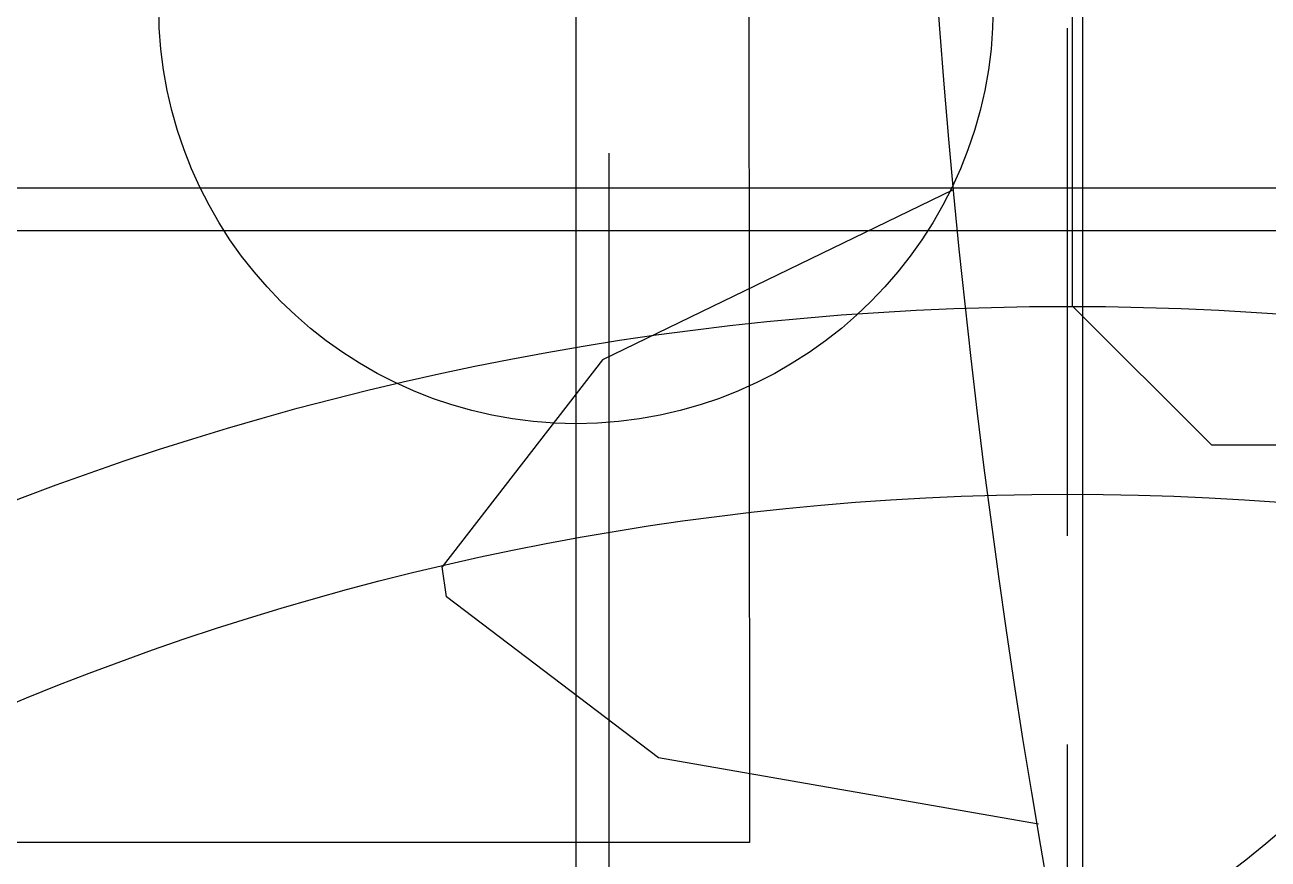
# Model space of a CAD drawing. Extents: x -381 to 213, y -63 to 250.
# Drawn here: x -71.43 to -62.49, y 23.94 to 29.94 of the extents above; entities that cross this region are included whole.
import ezdxf

# ---------------------------------------------------------------- set-up
doc = ezdxf.new("R2010")
doc.units = 0
doc.header["$MEASUREMENT"] = 0
for name, pattern in [('K5LT65535', [0]), ('K5LT_AXLED', [19.5, 15, -1.5, 1.5, -1.5]), ('K5LT_BASIC', [0])]:
    doc.linetypes.add(name, pattern=pattern)
doc.layers.add('Системный слой', color=7, linetype='Continuous')

# ---------------------------------------------------------------- blocks, each defined once
blk = doc.blocks.new('*U')
at = {"layer": 'Системный слой', "color": 5, "linetype": 'K5LT_BASIC'}
for p, q in [((0.0986, 28.3197), (0.0986, -1.6803)), ((43.4951, 21.8306), (-41.5049, 21.8306)), ((32.6165, -0.822), (32.6165, 12.178)), ((-168.8297, -0.2773), (156.1703, -0.2773)), ((33.6165, -1.822), (32.6165, -0.822)), ((42.6165, -1.822), (33.6165, -1.822)), ((28.1134, -2.9115), (28.0842, -2.6965)), ((28.1134, -2.9115), (28.0842, -2.6965))]:
    blk.add_line(p, q, dxfattribs=at)
at = {"layer": 'Системный слой', "color": 30, "linetype": 'K5LT_AXLED'}
for p, q in [((-0.009, -0.1679), (-0.009, 22.9821)), ((-118.0584, 12.6079), (-118.0584, 22.1079)), ((-0.009, -0.1679), (-0.009, 21.6321)), ((29.0451, 1.3327), (29.0451, -19.6673)), ((29.0451, 1.3327), (29.0451, -8.4673)), ((29.0451, 1.3327), (29.0451, -13.1673))]:
    blk.add_line(p, q, dxfattribs=at)
at = {"layer": 'Системный слой', "color": 5, "linetype": 'K5LT_BASIC'}
for points in [[(31.7537, 0.0123), (29.2371, -1.209), (28.0842, -2.6965)], [(31.7537, 0.0123), (29.2371, -1.209), (28.0842, -2.6965)], [(32.3714, -4.546), (29.6388, -4.0674), (28.1134, -2.9115)], [(32.3714, -4.546), (29.6388, -4.0674), (28.1134, -2.9115)]]:
    blk.add_lwpolyline(points, dxfattribs=at)
blk = doc.blocks.new('*F')
at = {"layer": 'Системный слой', "color": 5, "linetype": 'K5LT65535'}
blk.add_lwpolyline([(-2.2962, 17.1278), (-38.374, 17.1278), (-38.374, 39.4252), (-36.1251, 41.6741), (-4.1144, 41.6741), (-2.313, 39.7362), (-2.2962, 17.1278)], dxfattribs=at)
at = {"layer": 'Системный слой', "color": 5, "linetype": 'K5LT_BASIC'}
for centre, radius in [((94.0125, 5.9815), 62.5341), ((94.0125, 5.9815), 62.5341), ((-0.009, -0.1679), 21.15), ((29.0451, 1.3327), 19), ((-0.009, -0.1679), 19.8), ((29.0451, 1.3327), 9.25), ((29.0451, 1.3327), 7.8), ((29.0451, 1.3327), 3)]:
    blk.add_circle(centre, radius, dxfattribs=at)
at = {"layer": 'Системный слой'}
blk.add_blockref('*U', (0, 0), dxfattribs=at)
blk.add_blockref('*U', (0, 0), dxfattribs=at)
blk.add_blockref('*U', (0, 0), dxfattribs=at)
blk.add_blockref('*U', (0, 0), dxfattribs=at)
blk.add_blockref('*U', (0, 0), dxfattribs=at)
blk.add_blockref('*U', (0, 0), dxfattribs=at)
blk.add_blockref('*U', (0, 0), dxfattribs=at)
blk.add_blockref('*U', (0, 0), dxfattribs=at)
blk.add_blockref('*U', (0, 0), dxfattribs=at)
blk.add_blockref('*U', (0, 0), dxfattribs=at)
blk.add_blockref('*U', (0, 0), dxfattribs=at)
blk.add_blockref('*U', (0, 0), dxfattribs=at)
blk.add_blockref('*U', (0, 0), dxfattribs=at)
blk.add_blockref('*U', (0, 0), dxfattribs=at)
blk.add_blockref('*U', (0, 0), dxfattribs=at)
blk.add_blockref('*U', (0, 0), dxfattribs=at)
blk.add_blockref('*U', (0, 0), dxfattribs=at)
blk.add_blockref('*U', (0, 0), dxfattribs=at)
blk.add_blockref('*U', (0, 0), dxfattribs=at)
blk.add_blockref('*U', (0, 0), dxfattribs=at)
blk.add_blockref('*U', (0, 0), dxfattribs=at)
blk.add_blockref('*U', (0, 0), dxfattribs=at)
blk.add_blockref('*U', (0, 0), dxfattribs=at)
blk.add_blockref('*U', (0, 0), dxfattribs=at)
blk.add_blockref('*U', (0, 0), dxfattribs=at)
blk.add_blockref('*U', (0, 0), dxfattribs=at)
blk.add_blockref('*U', (0, 0), dxfattribs=at)
blk.add_blockref('*U', (0, 0), dxfattribs=at)
blk.add_blockref('*U', (0, 0), dxfattribs=at)
blk.add_blockref('*U', (0, 0), dxfattribs=at)
blk.add_blockref('*U', (0, 0), dxfattribs=at)
blk.add_blockref('*U', (0, 0), dxfattribs=at)
blk.add_blockref('*U', (0, 0), dxfattribs=at)
blk.add_blockref('*U', (0, 0), dxfattribs=at)
blk.add_blockref('*U', (0, 0), dxfattribs=at)
blk.add_blockref('*U', (0, 0), dxfattribs=at)
blk.add_blockref('*U', (0, 0), dxfattribs=at)
blk.add_blockref('*U', (0, 0), dxfattribs=at)
blk.add_blockref('*U', (0, 0), dxfattribs=at)
blk.add_blockref('*U', (0, 0), dxfattribs=at)
blk.add_blockref('*U', (0, 0), dxfattribs=at)
blk.add_blockref('*U', (0, 0), dxfattribs=at)
blk.add_blockref('*U', (0, 0), dxfattribs=at)
blk.add_blockref('*U', (0, 0), dxfattribs=at)
blk.add_blockref('*U', (0, 0), dxfattribs=at)
blk.add_blockref('*U', (0, 0), dxfattribs=at)
blk.add_blockref('*U', (0, 0), dxfattribs=at)
blk.add_blockref('*U', (0, 0), dxfattribs=at)
blk.add_blockref('*U', (0, 0), dxfattribs=at)
blk.add_blockref('*U', (0, 0), dxfattribs=at)
blk.add_blockref('*U', (0, 0), dxfattribs=at)
blk.add_blockref('*U', (0, 0), dxfattribs=at)
blk.add_blockref('*U', (0, 0), dxfattribs=at)
blk.add_blockref('*U', (0, 0), dxfattribs=at)
blk.add_blockref('*U', (0, 0), dxfattribs=at)
blk.add_blockref('*U', (0, 0), dxfattribs=at)
blk.add_blockref('*U', (0, 0), dxfattribs=at)
blk.add_blockref('*U', (0, 0), dxfattribs=at)
blk.add_blockref('*U', (0, 0), dxfattribs=at)
blk.add_blockref('*U', (0, 0), dxfattribs=at)
blk.add_blockref('*U', (0, 0), dxfattribs=at)
blk.add_blockref('*U', (0, 0), dxfattribs=at)
blk.add_blockref('*U', (0, 0), dxfattribs=at)
blk.add_blockref('*U', (0, 0), dxfattribs=at)
blk.add_blockref('*U', (0, 0), dxfattribs=at)
blk.add_blockref('*U', (0, 0), dxfattribs=at)
blk.add_blockref('*U', (0, 0), dxfattribs=at)
blk.add_blockref('*U', (0, 0), dxfattribs=at)
blk.add_blockref('*U', (0, 0), dxfattribs=at)
blk.add_blockref('*U', (0, 0), dxfattribs=at)
blk.add_blockref('*U', (0, 0), dxfattribs=at)
blk.add_blockref('*U', (0, 0), dxfattribs=at)
blk.add_blockref('*U', (0, 0), dxfattribs=at)
blk.add_blockref('*U', (0, 0), dxfattribs=at)
blk.add_blockref('*U', (0, 0), dxfattribs=at)
blk.add_blockref('*U', (0, 0), dxfattribs=at)
blk.add_blockref('*U', (0, 0), dxfattribs=at)
blk.add_blockref('*U', (0, 0), dxfattribs=at)
blk.add_blockref('*U', (0, 0), dxfattribs=at)
blk.add_blockref('*U', (0, 0), dxfattribs=at)
blk.add_blockref('*U', (0, 0), dxfattribs=at)
blk.add_blockref('*U', (0, 0), dxfattribs=at)
blk.add_blockref('*U', (0, 0), dxfattribs=at)
blk.add_blockref('*U', (0, 0), dxfattribs=at)
blk.add_blockref('*U', (0, 0), dxfattribs=at)
blk.add_blockref('*U', (0, 0), dxfattribs=at)
blk.add_blockref('*U', (0, 0), dxfattribs=at)
blk.add_blockref('*U', (0, 0), dxfattribs=at)
blk.add_blockref('*U', (0, 0), dxfattribs=at)
blk.add_blockref('*U', (0, 0), dxfattribs=at)
blk.add_blockref('*U', (0, 0), dxfattribs=at)
blk.add_blockref('*U', (0, 0), dxfattribs=at)
blk.add_blockref('*U', (0, 0), dxfattribs=at)
blk.add_blockref('*U', (0, 0), dxfattribs=at)
blk.add_blockref('*U', (0, 0), dxfattribs=at)
blk.add_blockref('*U', (0, 0), dxfattribs=at)
blk.add_blockref('*U', (0, 0), dxfattribs=at)
blk.add_blockref('*U', (0, 0), dxfattribs=at)
blk.add_blockref('*U', (0, 0), dxfattribs=at)
blk.add_blockref('*U', (0, 0), dxfattribs=at)
blk.add_blockref('*U', (0, 0), dxfattribs=at)
blk.add_blockref('*U', (0, 0), dxfattribs=at)
blk.add_blockref('*U', (0, 0), dxfattribs=at)
blk.add_blockref('*U', (0, 0), dxfattribs=at)
blk.add_blockref('*U', (0, 0), dxfattribs=at)
blk.add_blockref('*U', (0, 0), dxfattribs=at)
blk.add_blockref('*U', (0, 0), dxfattribs=at)
blk.add_blockref('*U', (0, 0), dxfattribs=at)
blk.add_blockref('*U', (0, 0), dxfattribs=at)
blk.add_blockref('*U', (0, 0), dxfattribs=at)
blk.add_blockref('*U', (0, 0), dxfattribs=at)
blk.add_blockref('*U', (0, 0), dxfattribs=at)
blk.add_blockref('*U', (0, 0), dxfattribs=at)
blk.add_blockref('*U', (0, 0), dxfattribs=at)
blk.add_blockref('*U', (0, 0), dxfattribs=at)
blk.add_blockref('*U', (0, 0), dxfattribs=at)
blk.add_blockref('*U', (0, 0), dxfattribs=at)
blk.add_blockref('*U', (0, 0), dxfattribs=at)
blk.add_blockref('*U', (0, 0), dxfattribs=at)
blk.add_blockref('*U', (0, 0), dxfattribs=at)
blk.add_blockref('*U', (0, 0), dxfattribs=at)
blk.add_blockref('*U', (0, 0), dxfattribs=at)
blk.add_blockref('*U', (0, 0), dxfattribs=at)
blk.add_blockref('*U', (0, 0), dxfattribs=at)
blk.add_blockref('*U', (0, 0), dxfattribs=at)
blk.add_blockref('*U', (0, 0), dxfattribs=at)
blk.add_blockref('*U', (0, 0), dxfattribs=at)
blk.add_blockref('*U', (0, 0), dxfattribs=at)
blk.add_blockref('*U', (0, 0), dxfattribs=at)
blk.add_blockref('*U', (0, 0), dxfattribs=at)
blk.add_blockref('*U', (0, 0), dxfattribs=at)
blk.add_blockref('*U', (0, 0), dxfattribs=at)
blk.add_blockref('*U', (0, 0), dxfattribs=at)
blk.add_blockref('*U', (0, 0), dxfattribs=at)
blk.add_blockref('*U', (0, 0), dxfattribs=at)
blk.add_blockref('*U', (0, 0), dxfattribs=at)
blk.add_blockref('*U', (0, 0), dxfattribs=at)
blk.add_blockref('*U', (0, 0), dxfattribs=at)
blk.add_blockref('*U', (0, 0), dxfattribs=at)
blk.add_blockref('*U', (0, 0), dxfattribs=at)
blk.add_blockref('*U', (0, 0), dxfattribs=at)
blk.add_blockref('*U', (0, 0), dxfattribs=at)
blk.add_blockref('*U', (0, 0), dxfattribs=at)
blk.add_blockref('*U', (0, 0), dxfattribs=at)
blk.add_blockref('*U', (0, 0), dxfattribs=at)
blk.add_blockref('*U', (0, 0), dxfattribs=at)
blk.add_blockref('*U', (0, 0), dxfattribs=at)
blk.add_blockref('*U', (0, 0), dxfattribs=at)
blk.add_blockref('*U', (0, 0), dxfattribs=at)
blk.add_blockref('*U', (0, 0), dxfattribs=at)
blk.add_blockref('*U', (0, 0), dxfattribs=at)
blk.add_blockref('*U', (0, 0), dxfattribs=at)
blk.add_blockref('*U', (0, 0), dxfattribs=at)
blk.add_blockref('*U', (0, 0), dxfattribs=at)
blk.add_blockref('*U', (0, 0), dxfattribs=at)
blk.add_blockref('*U', (0, 0), dxfattribs=at)
blk.add_blockref('*U', (0, 0), dxfattribs=at)
blk.add_blockref('*U', (0, 0), dxfattribs=at)
blk.add_blockref('*U', (0, 0), dxfattribs=at)
blk.add_blockref('*U', (0, 0), dxfattribs=at)
blk.add_blockref('*U', (0, 0), dxfattribs=at)
blk.add_blockref('*U', (0, 0), dxfattribs=at)
blk.add_blockref('*U', (0, 0), dxfattribs=at)
blk.add_blockref('*U', (0, 0), dxfattribs=at)
blk.add_blockref('*U', (0, 0), dxfattribs=at)
blk.add_blockref('*U', (0, 0), dxfattribs=at)
blk.add_blockref('*U', (0, 0), dxfattribs=at)
blk.add_blockref('*U', (0, 0), dxfattribs=at)
blk.add_blockref('*U', (0, 0), dxfattribs=at)
blk.add_blockref('*U', (0, 0), dxfattribs=at)
blk.add_blockref('*U', (0, 0), dxfattribs=at)
blk.add_blockref('*U', (0, 0), dxfattribs=at)
blk.add_blockref('*U', (0, 0), dxfattribs=at)
blk.add_blockref('*U', (0, 0), dxfattribs=at)
blk.add_blockref('*U', (0, 0), dxfattribs=at)
blk.add_blockref('*U', (0, 0), dxfattribs=at)
blk.add_blockref('*U', (0, 0), dxfattribs=at)
blk.add_blockref('*U', (0, 0), dxfattribs=at)
blk.add_blockref('*U', (0, 0), dxfattribs=at)
blk.add_blockref('*U', (0, 0), dxfattribs=at)
blk.add_blockref('*U', (0, 0), dxfattribs=at)
blk.add_blockref('*U', (0, 0), dxfattribs=at)
blk.add_blockref('*U', (0, 0), dxfattribs=at)
blk.add_blockref('*U', (0, 0), dxfattribs=at)
blk.add_blockref('*U', (0, 0), dxfattribs=at)
blk.add_blockref('*U', (0, 0), dxfattribs=at)
blk.add_blockref('*U', (0, 0), dxfattribs=at)
blk.add_blockref('*U', (0, 0), dxfattribs=at)
blk.add_blockref('*U', (0, 0), dxfattribs=at)
blk.add_blockref('*U', (0, 0), dxfattribs=at)
blk.add_blockref('*U', (0, 0), dxfattribs=at)
blk.add_blockref('*U', (0, 0), dxfattribs=at)
blk.add_blockref('*U', (0, 0), dxfattribs=at)
blk.add_blockref('*U', (0, 0), dxfattribs=at)
blk.add_blockref('*U', (0, 0), dxfattribs=at)
blk.add_blockref('*U', (0, 0), dxfattribs=at)
blk.add_blockref('*U', (0, 0), dxfattribs=at)
blk.add_blockref('*U', (0, 0), dxfattribs=at)
blk.add_blockref('*U', (0, 0), dxfattribs=at)
blk.add_blockref('*U', (0, 0), dxfattribs=at)
blk.add_blockref('*U', (0, 0), dxfattribs=at)
blk.add_blockref('*U', (0, 0), dxfattribs=at)
blk.add_blockref('*U', (0, 0), dxfattribs=at)
blk.add_blockref('*U', (0, 0), dxfattribs=at)
blk.add_blockref('*U', (0, 0), dxfattribs=at)
blk.add_blockref('*U', (0, 0), dxfattribs=at)
blk.add_blockref('*U', (0, 0), dxfattribs=at)

msp = doc.modelspace()

# ---------------------------------------------------------------- block references
at = {"layer": 'Системный слой'}
for p in [(-96.5151, 28.7405), (-63.9267, 6.9347), (50.8279, 6.9091), (-212.0681, 6.6367)]:
    msp.add_blockref('*F', p, dxfattribs=at)

doc.saveas('drawing.dxf')
